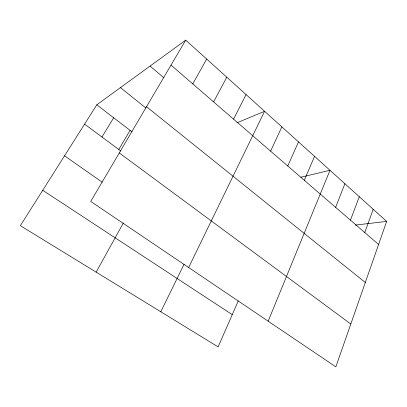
<?xml version="1.0" encoding="UTF-8"?>
<svg xmlns="http://www.w3.org/2000/svg" width="407" height="407" viewBox="0 0 407 407"><rect width="100%" height="100%" fill="white"/><g stroke="black" fill="none" stroke-linecap="round" stroke-linejoin="round"><path stroke-width="0.61" d="M386.65 221.408L335.846 366.865L90.73 201.44L185.729 40.135L386.65 221.408L355.377 225.076M364.764 232.534L373.209 209.279M350.447 220.162L359.3 196.734M335.622 207.346L344.902 183.745M268.167 321.189L329.991 170.289L300.778 177.233M304.309 180.291L314.535 156.344M238.263 300.895L218.127 346.896L20.35 225.682L96.805 104.808L185.729 40.135M287.764 165.99L298.504 141.885M270.579 151.139L281.868 126.872M188.645 267.521L264.586 111.284L236.971 122.812M160.785 311.752L184.101 264.229M233.562 119.149L246.072 94.577M213.599 101.898L226.791 77.182M96.144 272.135L123.346 223.011M192.77 83.898L206.695 59.051M118.768 149.481L130.072 130.357M101.948 137.006L113.695 117.781M42.73 190.298L232.244 314.647M64.54 155.82L102.305 182.26M119.292 152.946L350.809 324.018M84.585 124.125L120.803 150.992M96.805 104.808L132.056 131.883M146.515 106.72L365.318 282.483M120.447 87.612L145.803 107.936M150.056 66.082L163.818 77.717M171.026 65.105L378.591 244.485"/></g></svg>
